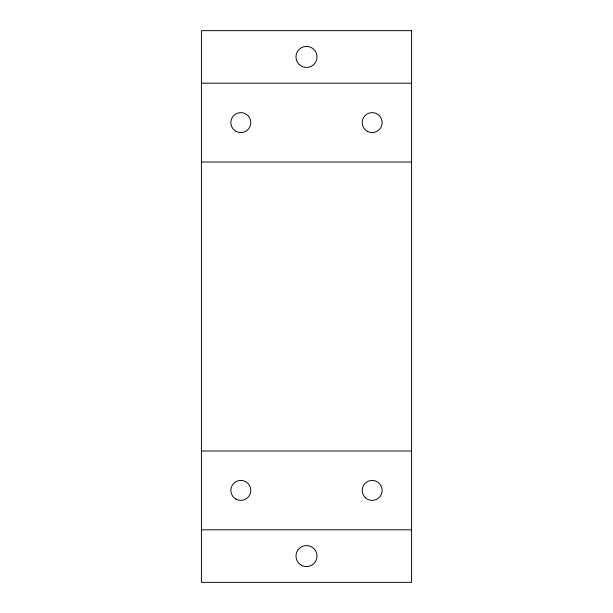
<?xml version="1.0" encoding="UTF-8"?>
<svg xmlns="http://www.w3.org/2000/svg" width="613" height="613" viewBox="0 0 613 613"><rect width="100%" height="100%" fill="white"/><g stroke="black" fill="none" stroke-linecap="round" stroke-linejoin="round"><path stroke-width="0.92" d="M201.416 83.192L411.584 83.192M201.416 162.008L411.584 162.008M201.416 450.992L411.584 450.992M201.416 529.808L411.584 529.808M411.584 30.65L201.416 30.65L201.416 582.35L411.584 582.35L411.584 30.65M299.274 64.557A10.505 10.505 0 0 0 316.722 59.361A10.505 10.505 0 0 0 303.504 46.849A10.505 10.505 0 0 0 299.274 64.557M301.244 565.178A10.505 10.505 0 0 0 317.005 556.075A10.505 10.505 0 0 0 301.244 546.98A10.505 10.505 0 0 0 301.244 565.178M367.187 131.243A9.984 9.984 0 0 0 382.16 122.6A9.984 9.984 0 0 0 367.187 113.957A9.984 9.984 0 0 0 367.187 131.243M235.829 131.243A9.984 9.984 0 0 0 250.801 122.6A9.984 9.984 0 0 0 235.829 113.957A9.984 9.984 0 0 0 235.829 131.243M235.829 499.043A9.984 9.984 0 0 0 250.801 490.4A9.984 9.984 0 0 0 235.829 481.757A9.984 9.984 0 0 0 235.829 499.043M365.57 497.886A9.984 9.984 0 0 0 381.96 492.377A9.984 9.984 0 0 0 369.003 480.937A9.984 9.984 0 0 0 365.57 497.886"/></g></svg>
